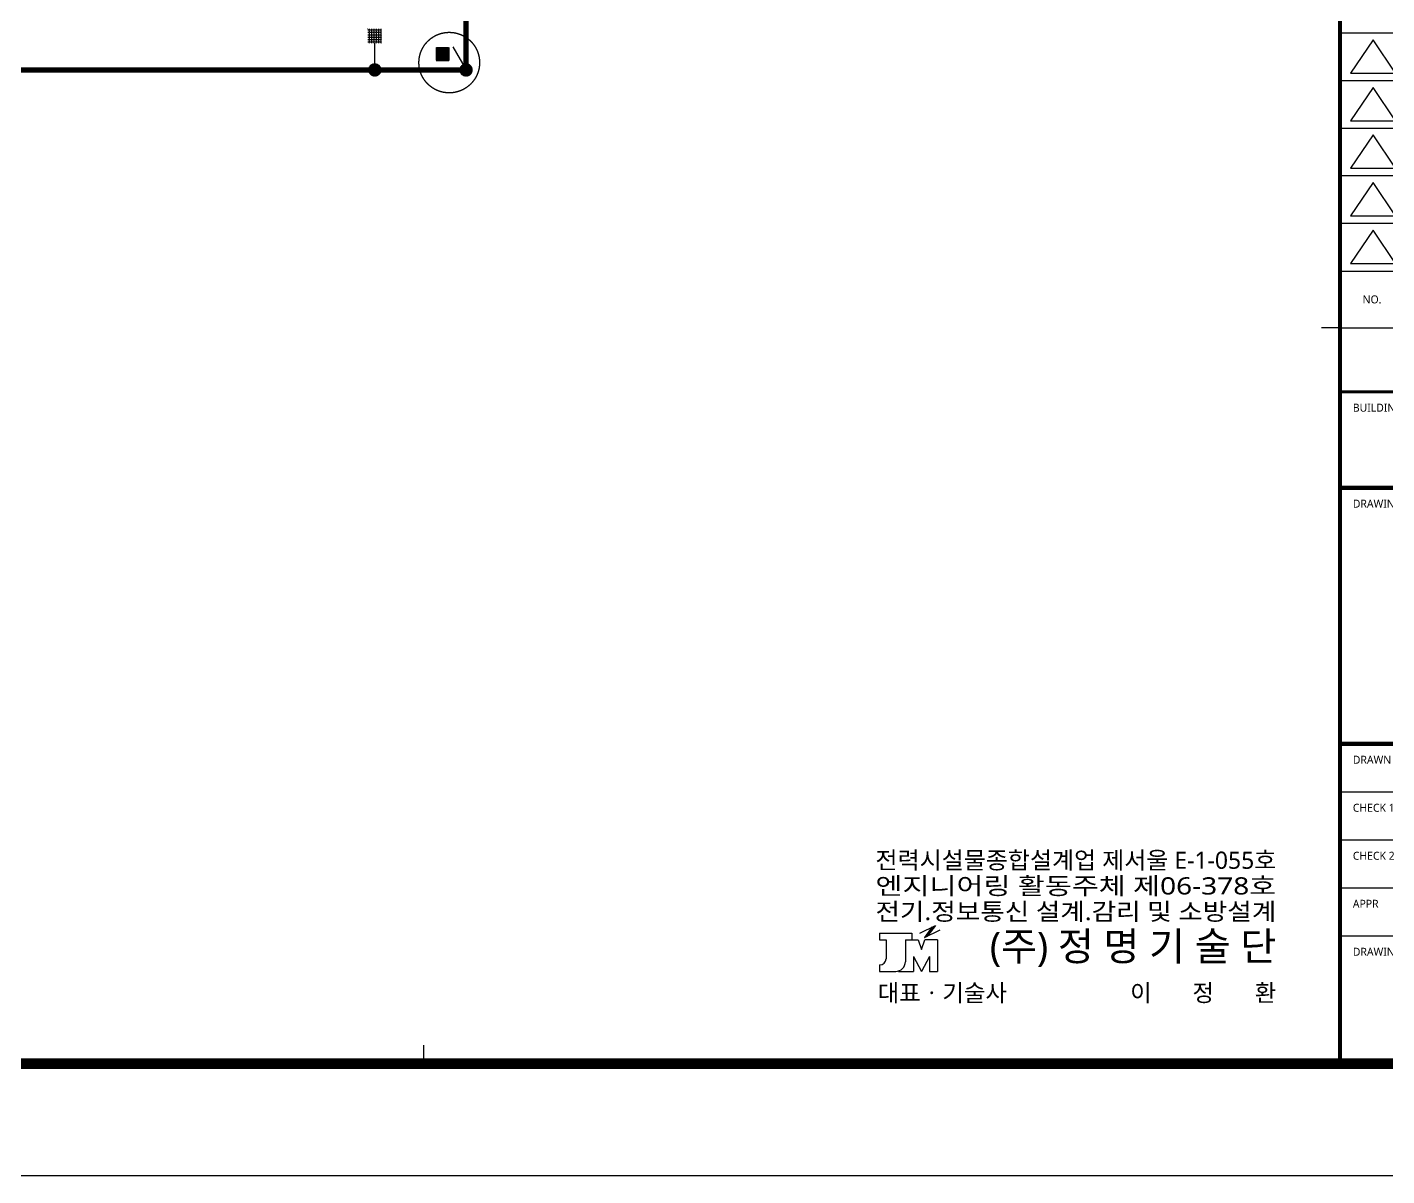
# Model space of a CAD drawing. Header units: millimetres. Extents: x -168600 to 672400, y 82 to 118882.
# Drawn here: x 97081 to 148054, y 82 to 43149 of the extents above; entities that cross this region are included whole.
import ezdxf
from ezdxf.enums import TextEntityAlignment as Align

# ---------------------------------------------------------------- set-up
doc = ezdxf.new("R2010")
doc.units = ezdxf.units.MM
doc.header["$LTSCALE"] = 2000
for name, pattern in [('AM_ISO09W050', [22.5, 12, -1.5, 3, -1.5, 3, -1.5]), ('C2', [18.5, 13.5, -2, 1, -2]), ('CENTERX2', [4, 2.5, -0.5, 0.5, -0.5])]:
    doc.linetypes.add(name, pattern=pattern)
for name, color, linetype in [('arch', 8, 'Continuous'), ('KEC', 3, 'Continuous'), ('KEC-SYM', 3, 'Continuous'), ('KEC-TEXT', 6, 'Continuous'), ('S', 4, 'Continuous'), ('XR-SHEET(통신)$0$WD-E$0$WD', 6, 'Continuous'), ('XR-SHEET-SHT', 5, 'Continuous'), ('건축', 8, 'Continuous')]:
    doc.layers.add(name, color=color, linetype=linetype)
doc.layers.add('XR-SHEET-TEMP', color=171, linetype='Continuous', plot=False)
doc.styles.add('XR-SHEET$0$XREF-Form$0$맑은고딕', font='malgun.ttf')
doc.styles.add('XR-SHEET(통신)$0$WD-E$0$GHS', font='malgun.ttf')

# ---------------------------------------------------------------- blocks, each defined once
blk = doc.blocks.new('A$C73120EFD')
at = {"layer": 'XR-SHEET(통신)$0$WD-E$0$WD', "color": 4}
for p, q in [((-26494.47240083918, 7105.139818496536), (-26082.0583511444, 7309.021173021756)), ((-26164.84897636928, 7268.092730292119), (-26370.32609002712, 6990.541623509489)), ((-26370.32609002712, 6990.541623509489), (-25957.91204033234, 7194.422978069633)), ((-26328.49450397133, 7047.046227834653), (-26215.12109543768, 7129.284796107095)), ((-26307.66027494191, 7075.188356288709), (-26194.28686640826, 7157.42692456115)), ((-26082.0583511444, 7309.021173021756), (-26287.53546480224, 7031.470066239126)), ((-26286.82604591235, 7103.330484742764), (-26173.45263737884, 7185.569052980281)), ((-26265.99181688293, 7131.47261319682), (-26152.61840834955, 7213.711181434337)), ((-26245.15758789279, 7159.614741615951), (-26131.78417932012, 7241.853309888393)), ((-26224.32335886337, 7187.756870070007), (-26110.94995029056, 7269.995438342448)), ((-26203.48912983395, 7215.898998524062), (-26090.11572126114, 7298.137566761579)), ((-26182.65490080466, 7244.041126908269), (-26116.64657436576, 7291.922110004816)), ((-27546.17871246759, 7101.919547875877), (-27546.17871246759, 6933.169547875877)), ((-27546.17871246759, 7101.919547875877), (-26702.42871246759, 7101.919547875877)), ((-27546.17871246759, 6933.169547875877), (-27377.42871246759, 6933.169547875877)), ((-27377.42871246759, 6933.169547875877), (-27377.42871246759, 6433.581104956102)), ((-26871.17871246759, 6933.169547875877), (-26871.17871246759, 6357.643604907207)), ((-26871.17871246759, 6933.169547875877), (-26533.67871246759, 6933.169547875877)), ((-26702.42871246759, 7101.919547875877), (-26702.42871246759, 6933.169547875877)), ((-26533.67871246759, 6933.169547875877), (-26449.30371246759, 6680.044547875877)), ((-26449.30371246759, 6680.044547875877), (-26364.92871246746, 6933.169547875877)), ((-26370.16296203005, 6990.761970961466), (-26256.78955345724, 7073.000539198983)), ((-26027.42871246759, 6933.169547875877), (-26364.92871246746, 6933.169547875877)), ((-26349.32873300062, 7018.904099415522), (-26235.95532442782, 7101.142667653039)), ((-26314.36737106346, 7018.205422593746), (-26277.6237824868, 7044.858410779852)), ((-26027.42871246759, 6933.169547875877), (-26027.42871246759, 6104.518604942132)), ((-26660.24121246759, 6490.078463579994), (-26449.30371246759, 6104.518604942132)), ((-26660.24121246759, 6490.078463579994), (-26660.24121246759, 6104.518604942132)), ((-26238.36621246759, 6490.078463579994), (-26449.30371246759, 6104.518604942132)), ((-26238.36621246759, 6490.078463579994), (-26238.36621246759, 6104.518604942132)), ((-27546.17871246759, 6273.268604942132), (-27546.17871246759, 6104.518604942132)), ((-27546.17871246759, 6273.268604942132), (-27537.74121245974, 6273.268604942132)), ((-27546.17871246759, 6104.518604942132), (-27124.30371246759, 6104.518604942132)), ((-27051.76246551427, 6115.135804843158), (-27051.76246551427, 6104.518604942132)), ((-27051.76246551427, 6104.518604942132), (-26660.24121246759, 6104.518604942132)), ((-26238.36621246759, 6104.518604942132), (-26027.42871246759, 6104.518604942132))]:
    blk.add_line(p, q, dxfattribs=at)
for centre, radius in [((-27537.74121245974, 6433.581104956102), 160.3125), ((-27124.30371246759, 6357.643604907207), 253.125)]:
    blk.add_arc(centre, radius, 270, 0, dxfattribs=at)
at = {"layer": 'XR-SHEET(통신)$0$WD-E$0$WD', "color": 4, "style": 'XR-SHEET(통신)$0$WD-E$0$GHS'}
for s, width, p, p2 in [('전력시설물종합설계업 제서울 E-1-055호', 0.8771974630741073, (-27654.98195424565, 8790.851893066429), (-17154.98195424565, 8790.851893066429)), ('엔지니어링 활동주체 제06-378호', 1.078185166582957, (-27654.98195424565, 8118.119228119031), (-17154.98195424565, 8118.119228119031)), ('전기.정보통신 설계.감리 및 소방설계', 0.9621993127147769, (-27654.98195424565, 7445.386563241482), (-17154.98195424565, 7445.386563241482))]:
    blk.add_text(s, height=449.9999999999999, dxfattribs=dict(at, width=width)).set_placement(p, p2, align=Align.FIT)
for s, height, p in [('(주) 정 명 기 술 단', 750, (-17154.98195424565, 6387.284079787787)), ('이       정       환', 449.9999999999999, (-17154.98195424565, 5315.254225675017))]:
    blk.add_text(s, height=height, dxfattribs=at).set_placement(p, align=Align.RIGHT)
blk.add_text('대표ㆍ기술사 ', height=449.9999999999999, dxfattribs=at).set_placement((-27596.59121243748, 5315.254225675017))
blk = doc.blocks.new('XR-FORM-EE', base_point=(461.0274117319104, 408.442780486535))
at = {"layer": 'XR-SHEET-SHT', "color": 5}
for p, q in [((163900.0000002012, 42843.52941175311), (146700, 42843.52941175311)), ((163900.0000002012, 41058.82352948101), (146700, 41058.82352948101)), ((163900.0000002012, 39274.117647011), (146700, 39274.117647011)), ((163900.0000002012, 37489.41176474035), (146700, 37489.41176474035)), ((163900.0000002012, 35704.7058823693), (146700, 35704.7058823693)), ((146700, 33919.9999999997), (163900.0000002012, 33919.9999999997)), ((146700, 31800), (163900.0000002012, 31800)), ((146700, 25800.00000009895), (163900.0000002012, 25800.00000009895)), ((146700, 14400), (155100, 14400)), ((146700, 12600), (163900.0000002012, 12600)), ((146700, 10800.00000009895), (155100, 10800.00000009895)), ((146700, 8999.999999999998), (163900.0000002012, 8999.999999999998))]:
    blk.add_line(p, q, dxfattribs=at)
blk.add_lwpolyline([(0, 118800.0000000991), (168200, 118800.0000000991), (168200, 0), (0, 0)], close=True, dxfattribs=at)
at = {"layer": 'XR-SHEET-SHT', "color": 5, "const_width": 400.0000000001896}
blk.add_lwpolyline([(9300, 114600.0000000991), (163900.0000002012, 114600.0000000991), (163900.0000002012, 4200.000000098952), (9300, 4200.000000098952)], close=True, dxfattribs=at)
at = {"layer": 'XR-SHEET-SHT', "color": 5}
for points, const_width in [([(146700, 114600.0000000991), (146700, 4200.000000098952)], 160.0000000000759), ([(146700, 29400.00000009895), (163900.0000002012, 29400.00000009895)], 113.6486486487026), ([(146700, 25800.00000009895), (163900.0000002012, 25800.00000009895)], 160.0000000000759), ([(146700, 25800.00000009895), (163900.0000002012, 25800.00000009895)], 140.0000000000664), ([(146700, 16200), (163900.0000002012, 16200)], 160.0000000000759)]:
    blk.add_lwpolyline(points, dxfattribs=dict(at, const_width=const_width))
at = {"layer": 'XR-SHEET-SHT', "color": 5, "flags": 128}
for points in [[(147936.5575627536, 42595.12102613807), (147096.5575629547, 41345.82690844835), (148776.5575627461, 41345.82690844835)], [(147936.5575627536, 40810.41514376702), (147096.5575629547, 39561.12102607876), (148776.5575627461, 39561.12102607876)], [(147936.5575627536, 39025.70926139742), (147096.5575629547, 37776.4151437077), (148776.5575627461, 37776.4151437077)], [(147936.5575627536, 37241.00337912532), (147096.5575629547, 35991.70926143706), (148776.5575627461, 35991.70926143706)], [(147936.5575627536, 35456.29749675572), (147096.5575629547, 34207.003379066), (148776.5575627461, 34207.003379066)]]:
    blk.add_lwpolyline(points, close=True, dxfattribs=at)
at = {"layer": 'XR-SHEET-TEMP'}
for p, q in [((146700, 31800), (146000.0000002012, 31800)), ((112350, 4200.000000098952), (112350, 4899.999999999999))]:
    blk.add_line(p, q, dxfattribs=at)
at = {"layer": 'S', "xscale": 1.431220871780062, "yscale": 1.431220896772468, "zscale": 1.431220886775505}
blk.add_blockref('A$C73120EFD', (168862.7540427788, -1070.205096192323), dxfattribs=at)
at = {"layer": 'XR-SHEET-SHT', "color": 7, "style": 'XR-SHEET$0$XREF-Form$0$맑은고딕'}
blk.add_text('NO.', height=300.0000000001423, dxfattribs=at).set_placement((147900, 32859.99999999912), align=Align.MIDDLE_CENTER)
for s, p in [('BUILDING NAME', (147180.0000002012, 28800.00000009895)), ('DRAWING TITLE', (147180.0000002012, 25200.00000009895)), ('DRAWN', (147180.0000002012, 15600)), ('CHECK 1', (147180.0000002012, 13800)), ('CHECK 2', (147180.0000002012, 12000)), ('APPR', (147180.0000002012, 10200)), ('DRAWING NO.', (147180.0000002012, 8399.999999999998))]:
    blk.add_text(s, height=300.0000000001423, dxfattribs=at).set_placement(p, align=Align.MIDDLE_LEFT)
blk = doc.blocks.new('구조체접속')
at = {"layer": 'KEC-SYM'}
h = blk.add_hatch(dxfattribs=at)
h.set_pattern_fill('ANGLE', color=6, scale=200)
h.set_pattern_definition([(0, (0, 0), (0, 55.00000000000001), [40, -15]), (90, (0, 0), (-55.00000000000001, 3.367778697655222e-15), [40, -15])])
h.paths.add_polyline_path([(-167.9582408342976, 167.9582408345304), (-167.9582408342976, -167.9582408345304), (167.9582408342976, -167.9582408345304), (167.9582408342976, 167.9582408345304)])
at = {"layer": 'KEC-SYM', "color": 6}
for p, q in [((165.7713816303294, 167.9582408345304), (167.9582408342976, 165.7713816306787)), ((-167.9582408342976, -166.3619488581317), (-166.3619488601107, -167.9582408345304))]:
    blk.add_line(p, q, dxfattribs=at)
at = {"layer": 'KEC-SYM', "color": 6, "const_width": 2}
blk.add_lwpolyline([(167.9582408342976, 167.9582408345304), (-167.9582408342976, 167.9582408345304), (-167.9582408342976, -167.9582408345304), (167.9582408342976, -167.9582408345304)], close=True, dxfattribs=at)
blk = doc.blocks.new('접속점 (본딩)')
at = {"layer": 'KEC-SYM'}
h = blk.add_hatch(color=1, dxfattribs=at)
h.dxf.hatch_style = 1
h.paths.add_polyline_path([(125.4088197839763, 0, 1), (-125.4088197839763, 0, 1)])
at = {"layer": 'KEC-SYM', "color": 1, "const_width": 2}
for points in [[(125.4088197839763, 1.535815097332938e-14, 0.9999999999999999), (-125.4088197839763, 1.535815097332938e-14)], [(125.4088197839763, 4.30492515541695e-15, -0.9999999999999999), (-125.4088197839763, 4.30492515541695e-15)]]:
    blk.add_lwpolyline(points, format="xyb", dxfattribs=at)
blk = doc.blocks.new("'구조체'접속 (철근 및 철골 본딩) set")
at = {"layer": 'KEC-SYM', "color": 4, "linetype": 'C2', "ltscale": 0.1}
blk.add_line((0, 0), (0, 502.3152407364105), dxfattribs=at)
at = {"layer": 'KEC-SYM', "color": 6, "xscale": 0.8, "yscale": 0.8, "zscale": 0.8}
blk.add_blockref('구조체접속', (0, 634.3152407364105), dxfattribs=at)
at = {"layer": 'KEC-SYM', "color": 0}
blk.add_blockref('접속점 (본딩)', (0, 0), dxfattribs=at)

msp = doc.modelspace()

# ---------------------------------------------------------------- hatches: boundary and pattern name
at = {"layer": 'KEC-SYM'}
h = msp.add_hatch(color=6, dxfattribs=at)
h.set_gradient(color1=(255, 0, 255), color2=(255, 0, 255), tint=1, name='SPHERICAL')
edge = h.paths.add_edge_path()
edge.add_arc((112435.9673774311, 41939.92904947087), 20.00611572052401, 0, 360)
edge = h.paths.add_edge_path()
edge.add_arc((112576.0101874747, 41925.13899435539), 15.00458679039301, 0, 360)
edge = h.paths.add_edge_path()
edge.add_arc((112716.4820608679, 41925.13899435539), 15.00458679039301, 0, 360)
edge = h.paths.add_edge_path()
edge.add_arc((112856.5248709115, 41939.92904947087), 20.00611572052401, 0, 360)
edge = h.paths.add_edge_path()
edge.add_arc((112871.3149260273, 42220.22920123307), 15.00458679039301, 0, 360)
edge = h.paths.add_edge_path()
edge.add_arc((112871.3149260273, 42080.18639118952), 15.00458679039301, 0, 360)
edge = h.paths.add_edge_path()
edge.add_arc((112576.0101874747, 42375.2765980672), 15.00458679039301, 0, 360)
edge = h.paths.add_edge_path()
edge.add_arc((112716.4820608679, 42375.2765980672), 15.00458679039301, 0, 360)
edge = h.paths.add_edge_path()
edge.add_arc((112856.5248709115, 42360.48654295149), 20.00611572052401, 0, 360)
edge = h.paths.add_edge_path()
edge.add_arc((112435.9673774311, 42360.48654295149), 20.00611572052401, 0, 360)
edge = h.paths.add_edge_path()
edge.add_arc((112421.1773223154, 42220.22920123307), 15.00458679039301, 0, 360)
edge = h.paths.add_edge_path()
edge.add_arc((112421.1773223154, 42080.18639118952), 15.00458679039301, 0, 360)
edge = h.paths.add_edge_path()
edge.add_arc((112646.2461241713, 42150.2077962113), 20.00611572052401, 0, 360)
h = msp.add_hatch(color=6, dxfattribs=at)
h.set_gradient(color1=(255, 0, 255), color2=(255, 0, 255), tint=1, name='SPHERICAL')
edge = h.paths.add_edge_path()
edge.add_arc((112421.1773223154, 42220.22920123307), 15.00458679039301, 0, 360)
edge = h.paths.add_edge_path()
edge.add_arc((112421.1773223154, 42080.18639118952), 15.00458679039301, 0, 360)
edge = h.paths.add_edge_path()
edge.add_arc((112435.9673774311, 41939.92904947087), 20.00611572052401, 0, 360)
edge = h.paths.add_edge_path()
edge.add_arc((112576.0101874747, 41925.13899435539), 15.00458679039301, 0, 360)
edge = h.paths.add_edge_path()
edge.add_arc((112716.4820608679, 41925.13899435539), 15.00458679039301, 0, 360)
edge = h.paths.add_edge_path()
edge.add_arc((112646.2461241713, 42150.2077962113), 20.00611572052401, 0, 360)
edge = h.paths.add_edge_path()
edge.add_arc((112856.5248709115, 41939.92904947087), 20.00611572052401, 0, 360)
at = {"layer": '건축'}
h = msp.add_hatch(color=256, dxfattribs=at)
h.dxf.hatch_style = 1
h.paths.add_polyline_path([(112415.0571241713, 42400.2077962113, 0.4142135623730952), (112396.2461241713, 42381.39679621131), (112396.2461241713, 41919.01879621128, 0.4142135623730952), (112415.0571241713, 41900.2077962113), (112877.4351241713, 41900.2077962113, 0.4142135623730952), (112896.2461241713, 41919.01879621128), (112896.2461241713, 42381.39679621131, 0.4142135623730952), (112877.4351241713, 42400.2077962113)])

# ---------------------------------------------------------------- linework, layer by layer
at = {"layer": 'KEC', "color": 6, "linetype": 'AM_ISO09W050', "ltscale": 0.1, "const_width": 200}
msp.add_lwpolyline([(39664.99995685412, 87416.2196337594), (113534.9999568544, 87416.2196337594), (113534.9999568544, 41546.21963375964), (39664.99995685412, 41546.21963375964)], close=True, dxfattribs=at)
at = {"layer": 'KEC-SYM', "color": 4, "linetype": 'AM_ISO09W050', "ltscale": 0.12}
msp.add_line((113033.0881626143, 42412.24503754411), (113533.0881626143, 41546.21963375952), dxfattribs=at)
at = {"layer": 'KEC-SYM', "color": 6}
for points in [[(112493.6258761697, 42350.26895341644), (112798.8663721729, 42350.26895341644, -0.6681786379209829), (112802.4029871956, 42341.7308094636), (112649.782739194, 42189.11056146206, -0.4142135623663441), (112642.7095091485, 42189.11056146206), (112490.0892611469, 42341.7308094636, -0.6681786379186013), (112493.6258761697, 42350.26895341644, -0.01628135856837271)], [(112846.3072813765, 42302.82804421283), (112846.3072813765, 41997.58754820965, -0.6681786379209829), (112837.7691374237, 41994.05093318684), (112685.1488894221, 42146.67118118849, -0.4142135623663441), (112685.1488894221, 42153.74441123399), (112837.7691374237, 42306.36465923552, -0.6681786379186013), (112846.3072813765, 42302.82804421283, -0.01628135856837271)], [(112493.6258761697, 41950.14663900604), (112798.8663721729, 41950.14663900604, 0.6681786379209829), (112802.4029871956, 41958.684782959), (112649.782739194, 42111.30503096053, 0.4142135623663441), (112642.7095091485, 42111.30503096053), (112490.0892611469, 41958.684782959, 0.6681786379186013), (112493.6258761697, 41950.14663900604, 0.01628135856837271)]]:
    msp.add_lwpolyline(points, format="xyb", dxfattribs=at)
for centre, radius in [((112856.5248709115, 41939.92904947087), 20.00611572052401), ((112871.3149260273, 42220.22920123307), 15.00458679039301), ((112871.3149260273, 42080.18639118952), 15.00458679039301)]:
    msp.add_circle(centre, radius, dxfattribs=at)
at = {"layer": 'KEC-TEXT', "color": 6, "linetype": 'CENTERX2', "ltscale": 2}
msp.add_circle((112903.872866983, 41821.13703374012), 1135.969537983074, dxfattribs=at)
at = {"layer": '건축'}
for p, q in [((112896.2461241713, 41919.01879621128), (112896.2461241713, 42381.39679621131)), ((112415.0571241713, 41900.2077962113), (112877.4351241713, 41900.2077962113))]:
    msp.add_line(p, q, dxfattribs=at)
msp.add_arc((112877.4351241713, 41919.01879621128), 18.81099999998696, 270, 0, dxfattribs=at)

# ---------------------------------------------------------------- block references
at = {"layer": 'arch'}
msp.add_blockref('XR-FORM-EE', (61.02736858630669, 490.6624142964225), dxfattribs=at)
at = {"layer": 'KEC-SYM', "color": 0, "xscale": -2, "yscale": 2, "zscale": 2}
msp.add_blockref("'구조체'접속 (철근 및 철골 본딩) set", (110112.5770960171, 41546.21963375964), dxfattribs=at)
at = {"layer": 'KEC-SYM', "color": 0, "xscale": 2, "yscale": 2, "zscale": 2, "rotation": 180}
msp.add_blockref('접속점 (본딩)', (113533.0881626143, 41546.21963375952), dxfattribs=at)

doc.saveas('drawing.dxf')
